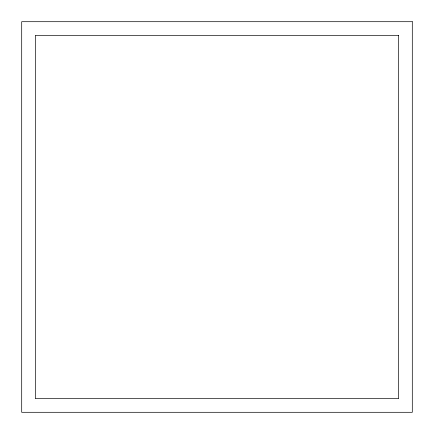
<?xml version="1.0" encoding="UTF-8"?>
<svg xmlns="http://www.w3.org/2000/svg" width="434" height="434" viewBox="0 0 434 434"><rect width="100%" height="100%" fill="white"/><g stroke="black" fill="none" stroke-linecap="round" stroke-linejoin="round"><path stroke-width="0.65" d="M412.3 21.7L21.7 21.7L21.7 412.3L412.3 412.3L412.3 21.7M398.667 35.333L35.333 35.333L35.333 398.667L398.667 398.667L398.667 35.333"/></g></svg>
